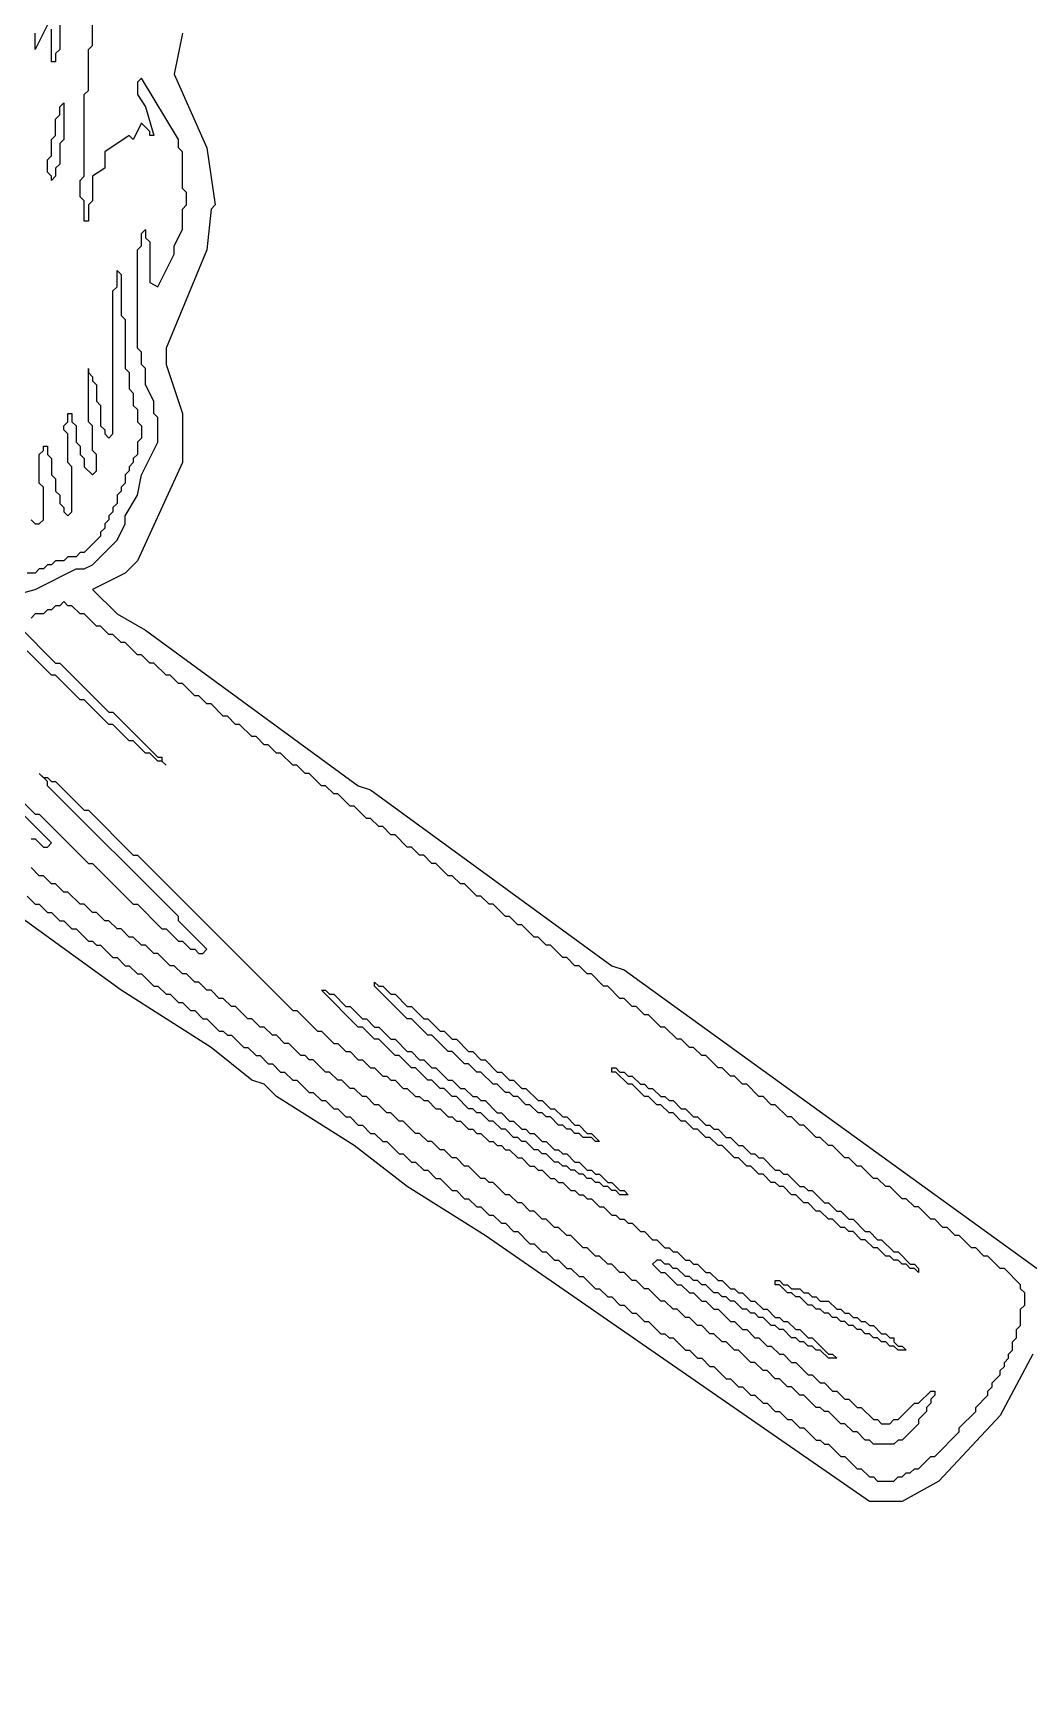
# Model space of a CAD drawing. Header units: millimetres. Extents: x -6 to 6, y -6 to 6.
# Drawn here: x 1.492 to 3.345, y -3.343 to -0.256 of the extents above; entities that cross this region are included whole.
import ezdxf

# ---------------------------------------------------------------- set-up
doc = ezdxf.new("R2010")
doc.units = ezdxf.units.MM
doc.layers.add('body', color=7, linetype='Continuous')
doc.layers.add('engraving', color=7, linetype='Continuous')

msp = doc.modelspace()

# ---------------------------------------------------------------- linework, layer by layer
at = {"layer": 'body'}
msp.add_circle((0, 0), 6, dxfattribs=at)
at = {"layer": 'engraving'}
for points in [[(1.5414, -0.1724), (1.5414, -0.2866), (1.5338, -0.2942), (1.5338, -0.3095), (1.5262, -0.3095), (1.5262, -0.2486)], [(1.412, -1.3142), (1.4957, -1.2914), (1.5719, -1.2533), (1.5871, -1.2533), (1.6023, -1.2457), (1.648, -1.2), (1.6632, -1.1696), (1.6632, -1.1544), (1.686, -1.1163), (1.6937, -1.0783), (1.7241, -1.0174), (1.7241, -0.9717), (1.7165, -0.9641), (1.7165, -0.9412), (1.7013, -0.9108), (1.7013, -0.8803), (1.6937, -0.8727), (1.6937, -0.8499), (1.686, -0.8423), (1.686, -0.6596), (1.6937, -0.652), (1.6937, -0.6292), (1.7013, -0.6215), (1.7013, -0.6368), (1.7089, -0.6444), (1.7089, -0.7205), (1.7241, -0.7281), (1.7545, -0.6672), (1.7545, -0.652), (1.7698, -0.6215), (1.7698, -0.5835), (1.7774, -0.5759), (1.7774, -0.553), (1.7698, -0.5454), (1.7698, -0.4769), (1.7622, -0.4693), (1.7622, -0.4541), (1.6937, -0.3399), (1.686, -0.3475), (1.686, -0.3703), (1.7013, -0.3932), (1.7165, -0.4465), (1.7089, -0.4465), (1.7089, -0.4389), (1.6937, -0.4236), (1.6784, -0.4541), (1.6708, -0.4465), (1.6251, -0.4769), (1.6251, -0.5074), (1.6023, -0.5226), (1.6023, -0.5683), (1.5947, -0.5759), (1.5947, -0.6063), (1.5871, -0.6063), (1.5871, -0.5683), (1.5795, -0.5606), (1.5795, -0.5302), (1.5871, -0.5226), (1.5871, -0.3703), (1.5947, -0.3627), (1.5947, -0.2866), (1.6023, -0.279), (1.6023, -0.2409)], [(1.5186, -0.2409), (1.4957, -0.2866), (1.4957, -0.2562)], [(1.7698, -0.2562), (1.7545, -0.3323), (1.8154, -0.4693), (1.8307, -0.5759), (1.8231, -0.5835), (1.8154, -0.6596), (1.7393, -0.8423), (1.7393, -0.8727), (1.7698, -0.9641), (1.7698, -1.0554), (1.686, -1.2381), (1.6632, -1.2609), (1.6023, -1.2914), (1.648, -1.3371), (1.7013, -1.3675), (2.0971, -1.6568), (2.1199, -1.6644), (2.569, -1.9917), (2.5919, -1.9993), (3.3607, -2.555)], [(1.4881, -1.162), (1.4957, -1.1696), (1.5034, -1.1696), (1.511, -1.162), (1.511, -1.1011), (1.5034, -1.0935), (1.5034, -1.0402), (1.511, -1.0326), (1.511, -1.025), (1.5186, -1.025), (1.5186, -1.0402), (1.5262, -1.0478), (1.5262, -1.0783), (1.5338, -1.0859), (1.5338, -1.1087), (1.5414, -1.1163), (1.5414, -1.1315), (1.549, -1.1392), (1.549, -1.1468), (1.5566, -1.1544), (1.5642, -1.1468), (1.5642, -1.063), (1.5566, -1.0554), (1.5566, -1.0021), (1.549, -0.9945), (1.549, -0.9869), (1.5566, -0.9793), (1.5566, -0.9641), (1.5642, -0.9641), (1.5642, -0.9793), (1.5719, -0.9869), (1.5719, -1.0174), (1.5795, -1.025), (1.5795, -1.0402), (1.5871, -1.0478), (1.5871, -1.063), (1.6023, -1.0783), (1.6099, -1.0706), (1.6099, -1.0402), (1.6023, -1.0326), (1.6023, -0.9869), (1.5947, -0.9793), (1.5947, -0.8803), (1.5947, -0.888), (1.6023, -0.8956), (1.6023, -0.9032), (1.6099, -0.9108), (1.6099, -0.9412), (1.6175, -0.9489), (1.6175, -0.9869), (1.6251, -0.9945), (1.6251, -1.0021), (1.6328, -1.0098), (1.6404, -1.0021), (1.6404, -0.7357), (1.648, -0.7281), (1.648, -0.6977), (1.6556, -0.7053), (1.6556, -0.7814), (1.6632, -0.789), (1.6632, -0.8803), (1.6708, -0.888), (1.6708, -0.9184), (1.6784, -0.926), (1.6784, -0.9489), (1.686, -0.9565), (1.686, -0.9793), (1.6937, -0.9869), (1.6937, -1.0098), (1.686, -1.0174), (1.686, -1.0402), (1.6784, -1.0478), (1.6784, -1.0554), (1.6708, -1.063), (1.6708, -1.0706), (1.6632, -1.0783), (1.6632, -1.0935), (1.6556, -1.1011), (1.6556, -1.1087), (1.648, -1.1163), (1.648, -1.1315), (1.6404, -1.1392), (1.6404, -1.1468), (1.6328, -1.1544), (1.6328, -1.162), (1.6251, -1.1696), (1.6251, -1.1772), (1.6175, -1.1848), (1.6175, -1.1924), (1.5871, -1.2229), (1.5795, -1.2229), (1.5719, -1.2305), (1.5566, -1.2305), (1.549, -1.2381), (1.5338, -1.2381), (1.5262, -1.2457), (1.5186, -1.2457), (1.511, -1.2533), (1.5034, -1.2533), (1.4957, -1.2609), (1.4805, -1.2609)], [(1.4805, -1.8623), (1.4957, -1.8775), (1.5034, -1.8775), (1.5186, -1.8927), (1.5262, -1.8927), (1.5414, -1.908), (1.549, -1.908), (1.5642, -1.9232), (1.5719, -1.9232), (1.5947, -1.946), (1.6023, -1.946), (1.6099, -1.9536), (1.6175, -1.9536), (1.6404, -1.9765), (1.648, -1.9765), (1.6632, -1.9917), (1.6708, -1.9917), (1.686, -2.0069), (1.6937, -2.0069), (1.7165, -2.0297), (1.7241, -2.0297), (1.7393, -2.045), (1.7469, -2.045), (1.7622, -2.0602), (1.7698, -2.0602), (1.785, -2.0754), (1.7926, -2.0754), (1.8078, -2.0906), (1.8154, -2.0906), (1.8383, -2.1135), (1.8459, -2.1135), (1.8535, -2.1211), (1.8611, -2.1211), (1.8839, -2.1439), (1.8916, -2.1439), (1.9068, -2.1591), (1.9144, -2.1591), (1.9296, -2.1744), (1.9372, -2.1744), (1.9525, -2.1896), (1.9601, -2.1896), (1.9753, -2.2048), (1.9829, -2.2048), (2.0057, -2.2277), (2.0134, -2.2277), (2.0286, -2.2429), (2.0362, -2.2429), (2.0514, -2.2581), (2.059, -2.2581), (2.0742, -2.2733), (2.0819, -2.2733), (2.0971, -2.2886), (2.1047, -2.2886), (2.1199, -2.3038), (2.1275, -2.3038), (2.1428, -2.319), (2.1504, -2.319), (2.1732, -2.3418), (2.1808, -2.3418), (2.196, -2.3571), (2.2036, -2.3571), (2.2189, -2.3723), (2.2265, -2.3723), (2.2417, -2.3875), (2.2493, -2.3875), (2.2722, -2.4103), (2.2798, -2.4103), (2.295, -2.4256), (2.3026, -2.4256), (2.3178, -2.4408), (2.3254, -2.4408), (2.3407, -2.456), (2.3483, -2.456), (2.3635, -2.4712), (2.3711, -2.4712), (2.3863, -2.4865), (2.3939, -2.4865), (2.4168, -2.5093), (2.4244, -2.5093), (2.4396, -2.5245), (2.4472, -2.5245), (2.4625, -2.5397), (2.4701, -2.5397), (2.4853, -2.555), (2.4929, -2.555), (2.5081, -2.5702), (2.5157, -2.5702), (2.5386, -2.593), (2.5462, -2.593), (2.5614, -2.6083), (2.569, -2.6083), (2.5842, -2.6235), (2.5919, -2.6235), (2.6071, -2.6387), (2.6147, -2.6387), (2.6299, -2.6539), (2.6375, -2.6539), (2.6604, -2.6768), (2.668, -2.6768), (2.6756, -2.6844), (2.6832, -2.6844), (2.706, -2.7072), (2.7136, -2.7072), (2.7289, -2.7224), (2.7365, -2.7224), (2.7517, -2.7377), (2.7593, -2.7377), (2.7822, -2.7605), (2.7898, -2.7605), (2.805, -2.7757), (2.8126, -2.7757), (2.8278, -2.7909), (2.8354, -2.7909), (2.8507, -2.8062), (2.8583, -2.8062), (2.8735, -2.8214), (2.8811, -2.8214), (2.8963, -2.8366), (2.9039, -2.8366), (2.9192, -2.8518), (2.9268, -2.8518), (2.9496, -2.8747), (2.9572, -2.8747), (2.9648, -2.8823), (2.9725, -2.8823), (2.9953, -2.9051), (3.0029, -2.9051), (3.0257, -2.928), (3.0333, -2.928), (3.0486, -2.9432), (3.0562, -2.9432), (3.0638, -2.9508), (3.0942, -2.9508), (3.1019, -2.9432), (3.1095, -2.9432), (3.1171, -2.9356), (3.1247, -2.9356), (3.1323, -2.928), (3.1399, -2.928), (3.1628, -2.9051), (3.1704, -2.9051), (3.216, -2.8594), (3.216, -2.8518), (3.2465, -2.8214), (3.2465, -2.8138), (3.2693, -2.7909), (3.2693, -2.7909), (3.2693, -2.7833), (3.2769, -2.7757), (3.2769, -2.7681), (3.2922, -2.7529), (3.2922, -2.7453), (3.2998, -2.7377), (3.2998, -2.73), (3.3074, -2.7224), (3.3074, -2.7148), (3.315, -2.7072), (3.315, -2.692), (3.3226, -2.6844), (3.3226, -2.6691), (3.3302, -2.6615), (3.3302, -2.6311), (3.3378, -2.6235), (3.3378, -2.6006), (3.3302, -2.593), (3.3302, -2.5854), (3.2998, -2.555), (3.2922, -2.555), (3.2693, -2.5321), (3.2617, -2.5321), (3.2465, -2.5169), (3.2389, -2.5169), (3.216, -2.4941), (3.2084, -2.4941), (3.1932, -2.4788), (3.1856, -2.4788), (3.1704, -2.4636), (3.1628, -2.4636), (3.1399, -2.4408), (3.1323, -2.4408), (3.1171, -2.4256), (3.1095, -2.4256), (3.0866, -2.4027), (3.079, -2.4027), (3.0638, -2.3875), (3.0562, -2.3875), (3.0333, -2.3647), (3.0257, -2.3647), (3.0105, -2.3494), (3.0029, -2.3494), (2.9801, -2.3266), (2.9725, -2.3266), (2.9572, -2.3114), (2.9496, -2.3114), (2.9268, -2.2886), (2.9192, -2.2886), (2.9039, -2.2733), (2.8963, -2.2733), (2.8735, -2.2505), (2.8659, -2.2505), (2.8507, -2.2353), (2.8431, -2.2353), (2.8202, -2.2124), (2.8126, -2.2124), (2.7974, -2.1972), (2.7898, -2.1972), (2.7745, -2.182), (2.7669, -2.182), (2.7441, -2.1591), (2.7365, -2.1591), (2.7213, -2.1439), (2.7136, -2.1439), (2.6984, -2.1287), (2.6908, -2.1287), (2.668, -2.1059), (2.6604, -2.1059), (2.6375, -2.083), (2.6299, -2.083), (2.6147, -2.0678), (2.6071, -2.0678), (2.5919, -2.0526), (2.5842, -2.0526), (2.5614, -2.0297), (2.5538, -2.0297), (2.531, -2.0069), (2.5233, -2.0069), (2.5081, -1.9917), (2.5005, -1.9917), (2.4853, -1.9765), (2.4777, -1.9765), (2.4548, -1.9536), (2.4472, -1.9536), (2.432, -1.9384), (2.4244, -1.9384), (2.4016, -1.9156), (2.3939, -1.9156), (2.3787, -1.9003), (2.3711, -1.9003), (2.3483, -1.8775), (2.3407, -1.8775), (2.3254, -1.8623), (2.3178, -1.8623), (2.295, -1.8394), (2.2874, -1.8394), (2.2722, -1.8242), (2.2645, -1.8242), (2.2417, -1.8014), (2.2341, -1.8014), (2.2189, -1.7862), (2.2113, -1.7862), (2.196, -1.7709), (2.1884, -1.7709), (2.1656, -1.7481), (2.158, -1.7481), (2.1428, -1.7329), (2.1351, -1.7329), (2.1199, -1.7177), (2.1123, -1.7177), (2.0895, -1.6948), (2.0819, -1.6948), (2.059, -1.672), (2.0514, -1.672), (2.0362, -1.6568), (2.0286, -1.6568), (2.0057, -1.6339), (1.9981, -1.6339), (1.9829, -1.6187), (1.9753, -1.6187), (1.9525, -1.5959), (1.9448, -1.5959), (1.9296, -1.5806), (1.922, -1.5806), (1.9068, -1.5654), (1.8992, -1.5654), (1.8763, -1.5426), (1.8687, -1.5426), (1.8535, -1.5274), (1.8459, -1.5274), (1.8231, -1.5045), (1.8154, -1.5045), (1.8002, -1.4893), (1.7926, -1.4893), (1.7698, -1.4665), (1.7622, -1.4665), (1.7469, -1.4512), (1.7393, -1.4512), (1.7165, -1.4284), (1.7089, -1.4284), (1.6937, -1.4132), (1.686, -1.4132), (1.6632, -1.3903), (1.6556, -1.3903), (1.6404, -1.3751), (1.6328, -1.3751), (1.6175, -1.3599), (1.6099, -1.3599), (1.5871, -1.3371), (1.5795, -1.3371), (1.5642, -1.3218), (1.5566, -1.3218), (1.549, -1.3142), (1.5414, -1.3218), (1.5338, -1.3218), (1.5262, -1.3295), (1.5186, -1.3295), (1.511, -1.3371), (1.4957, -1.3371), (1.4881, -1.3447)], [(1.4653, -1.3599), (1.5338, -1.4284), (1.5414, -1.4284), (1.6328, -1.5197), (1.6404, -1.5197), (1.7241, -1.6035), (1.7317, -1.6035), (1.7317, -1.6111), (1.7393, -1.6187), (1.7317, -1.6111), (1.7241, -1.6111), (1.7089, -1.5959), (1.7013, -1.5959), (1.6784, -1.573), (1.6708, -1.573), (1.6404, -1.5426), (1.6328, -1.5426), (1.5871, -1.4969), (1.5795, -1.4969), (1.5338, -1.4512), (1.5262, -1.4512), (1.4805, -1.4056)], [(1.4881, -1.7557), (1.4957, -1.7557), (1.511, -1.7709), (1.5186, -1.7709), (1.5262, -1.7633), (1.3892, -1.6263)], [(1.4425, -1.6568), (1.4957, -1.71), (1.5034, -1.71), (1.5947, -1.8014), (1.6023, -1.8014), (1.6784, -1.8775), (1.686, -1.8775), (1.7317, -1.9232), (1.7393, -1.9232), (1.7622, -1.946), (1.7698, -1.946), (1.785, -1.9612), (1.7926, -1.9612), (1.8002, -1.9689), (1.8078, -1.9689), (1.8154, -1.9612), (1.7622, -1.908), (1.7622, -1.9003), (1.5186, -1.6568), (1.5186, -1.6492), (1.5034, -1.6339), (1.511, -1.6415), (1.5186, -1.6415), (1.5262, -1.6492), (1.5338, -1.6492), (1.5871, -1.7024), (1.5947, -1.7024), (1.6784, -1.7862), (1.686, -1.7862), (1.9753, -2.0754), (1.9829, -2.0754), (2.021, -2.1135), (2.0286, -2.1135), (2.0514, -2.1363), (2.059, -2.1363), (2.0742, -2.1515), (2.0819, -2.1515), (2.0971, -2.1668), (2.1047, -2.1668), (2.1199, -2.182), (2.1275, -2.182), (2.1428, -2.1972), (2.1504, -2.1972), (2.158, -2.2048), (2.1656, -2.2048), (2.1808, -2.22), (2.1884, -2.22), (2.2036, -2.2353), (2.2113, -2.2353), (2.2189, -2.2429), (2.2265, -2.2429), (2.2417, -2.2581), (2.2493, -2.2581), (2.2645, -2.2733), (2.2722, -2.2733), (2.2798, -2.2809), (2.2874, -2.2809), (2.3026, -2.2962), (2.3102, -2.2962), (2.3178, -2.3038), (2.3254, -2.3038), (2.3407, -2.319), (2.3483, -2.319), (2.3559, -2.3266), (2.3635, -2.3266), (2.3711, -2.3342), (2.3787, -2.3342), (2.3939, -2.3494), (2.4016, -2.3494), (2.4168, -2.3647), (2.4244, -2.3647), (2.432, -2.3723), (2.4396, -2.3723), (2.4548, -2.3875), (2.4625, -2.3875), (2.4701, -2.3951), (2.4777, -2.3951), (2.4929, -2.4103), (2.5005, -2.4103), (2.5081, -2.418), (2.5157, -2.418), (2.5233, -2.4256), (2.531, -2.4256), (2.5462, -2.4408), (2.5538, -2.4408), (2.569, -2.456), (2.5766, -2.456), (2.5842, -2.4636), (2.5919, -2.4636), (2.5995, -2.4712), (2.6071, -2.4712), (2.6223, -2.4865), (2.6299, -2.4865), (2.6451, -2.5017), (2.6528, -2.5017), (2.668, -2.5169), (2.6756, -2.5169), (2.6832, -2.5245), (2.6908, -2.5245), (2.706, -2.5397), (2.7136, -2.5397), (2.7213, -2.5474), (2.7289, -2.5474), (2.7441, -2.5626), (2.7517, -2.5626), (2.7669, -2.5778), (2.7745, -2.5778), (2.7898, -2.593), (2.7974, -2.593), (2.805, -2.6006), (2.8126, -2.6006), (2.8278, -2.6159), (2.8354, -2.6159), (2.8507, -2.6311), (2.8583, -2.6311), (2.8735, -2.6463), (2.8811, -2.6463), (2.8887, -2.6539), (2.8963, -2.6539), (2.9116, -2.6691), (2.9192, -2.6691), (2.9344, -2.6844), (2.942, -2.6844), (2.9725, -2.7148), (2.9801, -2.7148), (2.9877, -2.7224), (2.9725, -2.7224), (2.9572, -2.7072), (2.9496, -2.7072), (2.942, -2.6996), (2.9344, -2.6996), (2.9268, -2.692), (2.9192, -2.692), (2.9116, -2.6844), (2.9039, -2.6844), (2.8887, -2.6691), (2.8811, -2.6691), (2.8735, -2.6615), (2.8659, -2.6615), (2.8507, -2.6463), (2.8431, -2.6463), (2.8354, -2.6387), (2.8278, -2.6387), (2.8202, -2.6311), (2.8126, -2.6311), (2.7974, -2.6159), (2.7898, -2.6159), (2.7822, -2.6083), (2.7745, -2.6083), (2.7669, -2.6006), (2.7593, -2.6006), (2.7441, -2.5854), (2.7365, -2.5854), (2.7289, -2.5778), (2.7213, -2.5778), (2.7136, -2.5702), (2.706, -2.5702), (2.6908, -2.555), (2.6832, -2.555), (2.6756, -2.5474), (2.668, -2.5474), (2.6604, -2.5397), (2.6528, -2.5397), (2.6451, -2.5474), (2.6604, -2.5626), (2.668, -2.5626), (2.6908, -2.5854), (2.6984, -2.5854), (2.7136, -2.6006), (2.7213, -2.6006), (2.7365, -2.6159), (2.7441, -2.6159), (2.7593, -2.6311), (2.7669, -2.6311), (2.7898, -2.6539), (2.7974, -2.6539), (2.8126, -2.6691), (2.8202, -2.6691), (2.8354, -2.6844), (2.8431, -2.6844), (2.8583, -2.6996), (2.8659, -2.6996), (2.8811, -2.7148), (2.8887, -2.7148), (2.9039, -2.73), (2.9116, -2.73), (2.9344, -2.7529), (2.942, -2.7529), (2.9572, -2.7681), (2.9648, -2.7681), (2.9801, -2.7833), (2.9877, -2.7833), (3.0029, -2.7985), (3.0105, -2.7985), (3.0257, -2.8138), (3.0333, -2.8138), (3.0562, -2.8366), (3.0638, -2.8366), (3.0714, -2.8442), (3.0866, -2.8442), (3.0942, -2.8366), (3.1019, -2.8366), (3.1323, -2.8062), (3.1399, -2.8062), (3.1628, -2.7833), (3.1704, -2.7833), (3.1704, -2.7909), (3.1628, -2.7985), (3.1628, -2.8062), (3.1551, -2.8138), (3.1551, -2.8214), (3.1399, -2.8366), (3.1399, -2.8442), (3.1095, -2.8747), (3.1019, -2.8747), (3.0942, -2.8823), (3.0562, -2.8823), (3.0486, -2.8747), (3.041, -2.8747), (3.0257, -2.8594), (3.0181, -2.8594), (3.0029, -2.8442), (2.9953, -2.8442), (2.9725, -2.8214), (2.9648, -2.8214), (2.9572, -2.8138), (2.9496, -2.8138), (2.9268, -2.7909), (2.9192, -2.7909), (2.9039, -2.7757), (2.8963, -2.7757), (2.8811, -2.7605), (2.8735, -2.7605), (2.8583, -2.7453), (2.8507, -2.7453), (2.8354, -2.73), (2.8278, -2.73), (2.805, -2.7072), (2.7974, -2.7072), (2.7822, -2.692), (2.7745, -2.692), (2.7593, -2.6768), (2.7517, -2.6768), (2.7365, -2.6615), (2.7289, -2.6615), (2.7136, -2.6463), (2.706, -2.6463), (2.6908, -2.6311), (2.6832, -2.6311), (2.668, -2.6159), (2.6604, -2.6159), (2.6375, -2.593), (2.6299, -2.593), (2.6147, -2.5778), (2.6071, -2.5778), (2.5919, -2.5626), (2.5842, -2.5626), (2.569, -2.5474), (2.5614, -2.5474), (2.5462, -2.5321), (2.5386, -2.5321), (2.5233, -2.5169), (2.5157, -2.5169), (2.4929, -2.4941), (2.4853, -2.4941), (2.4701, -2.4788), (2.4625, -2.4788), (2.4472, -2.4636), (2.4396, -2.4636), (2.4244, -2.4484), (2.4168, -2.4484), (2.4016, -2.4332), (2.3939, -2.4332), (2.3787, -2.418), (2.3711, -2.418), (2.3483, -2.3951), (2.3407, -2.3951), (2.3331, -2.3875), (2.3254, -2.3875), (2.3026, -2.3647), (2.295, -2.3647), (2.2798, -2.3494), (2.2722, -2.3494), (2.2569, -2.3342), (2.2493, -2.3342), (2.2341, -2.319), (2.2265, -2.319), (2.2113, -2.3038), (2.2036, -2.3038), (2.1808, -2.2809), (2.1732, -2.2809), (2.158, -2.2657), (2.1504, -2.2657), (2.1351, -2.2505), (2.1275, -2.2505), (2.1123, -2.2353), (2.1047, -2.2353), (2.0895, -2.22), (2.0819, -2.22), (2.0666, -2.2048), (2.059, -2.2048), (2.0438, -2.1896), (2.0362, -2.1896), (2.0134, -2.1668), (2.0057, -2.1668), (1.9981, -2.1591), (1.9905, -2.1591), (1.9677, -2.1363), (1.9601, -2.1363), (1.9448, -2.1211), (1.9372, -2.1211), (1.922, -2.1059), (1.9144, -2.1059), (1.8992, -2.0906), (1.8916, -2.0906), (1.8687, -2.0678), (1.8611, -2.0678), (1.8459, -2.0526), (1.8383, -2.0526), (1.8231, -2.0374), (1.8154, -2.0374), (1.8002, -2.0221), (1.7926, -2.0221), (1.7774, -2.0069), (1.7698, -2.0069), (1.7545, -1.9917), (1.7469, -1.9917), (1.7241, -1.9689), (1.7165, -1.9689), (1.7013, -1.9536), (1.6937, -1.9536), (1.6784, -1.9384), (1.6708, -1.9384), (1.6556, -1.9232), (1.648, -1.9232), (1.6328, -1.908), (1.6251, -1.908), (1.6099, -1.8927), (1.6023, -1.8927), (1.5871, -1.8775), (1.5795, -1.8775), (1.5566, -1.8547), (1.549, -1.8547), (1.5338, -1.8394), (1.5262, -1.8394), (1.511, -1.8242), (1.5034, -1.8242), (1.4881, -1.809)], [(3.353, -2.7148), (3.2922, -2.829), (3.178, -2.9508), (3.1095, -2.9888), (3.0486, -2.9888), (2.3331, -2.4941), (2.1884, -2.4027), (2.0895, -2.3266), (1.9448, -2.2353), (1.922, -2.2124), (1.8992, -2.2048), (1.8231, -2.1439), (1.6556, -2.0374), (1.4348, -1.8775)]]:
    msp.add_lwpolyline(points, dxfattribs=at)
for points in [[(1.5262, -0.5302), (1.5262, -0.5226), (1.5186, -0.515), (1.5186, -0.4921), (1.5262, -0.4845), (1.5262, -0.4541), (1.5338, -0.4465), (1.5338, -0.416), (1.5414, -0.4084), (1.5414, -0.3932), (1.549, -0.3856), (1.549, -0.4541), (1.5414, -0.4617), (1.5414, -0.4998), (1.5338, -0.5074), (1.5338, -0.5226), (1.5262, -0.5302)], [(2.5995, -2.418), (2.5842, -2.418), (2.5766, -2.4103), (2.569, -2.4103), (2.5614, -2.4027), (2.5538, -2.4027), (2.5462, -2.3951), (2.5386, -2.3951), (2.531, -2.3875), (2.5233, -2.3875), (2.5157, -2.3799), (2.5081, -2.3799), (2.5005, -2.3723), (2.4929, -2.3723), (2.4853, -2.3647), (2.4777, -2.3647), (2.4701, -2.3571), (2.4625, -2.3571), (2.4472, -2.3418), (2.4396, -2.3418), (2.432, -2.3342), (2.4244, -2.3342), (2.4092, -2.319), (2.4016, -2.319), (2.3939, -2.3114), (2.3863, -2.3114), (2.3711, -2.2962), (2.3635, -2.2962), (2.3483, -2.2809), (2.3407, -2.2809), (2.3254, -2.2657), (2.3178, -2.2657), (2.3102, -2.2581), (2.3026, -2.2581), (2.2798, -2.2353), (2.2722, -2.2353), (2.2569, -2.22), (2.2493, -2.22), (2.2341, -2.2048), (2.2265, -2.2048), (2.2036, -2.182), (2.196, -2.182), (2.1732, -2.1591), (2.1656, -2.1591), (2.1351, -2.1287), (2.1275, -2.1287), (2.1047, -2.1059), (2.0971, -2.1059), (2.0286, -2.0374), (2.0362, -2.0374), (2.0438, -2.045), (2.0514, -2.045), (2.0742, -2.0678), (2.0819, -2.0678), (2.1047, -2.0906), (2.1123, -2.0906), (2.1275, -2.1059), (2.1351, -2.1059), (2.158, -2.1287), (2.1656, -2.1287), (2.1884, -2.1515), (2.196, -2.1515), (2.2113, -2.1668), (2.2189, -2.1668), (2.2341, -2.182), (2.2417, -2.182), (2.2645, -2.2048), (2.2722, -2.2048), (2.2874, -2.22), (2.295, -2.22), (2.3102, -2.2353), (2.3178, -2.2353), (2.3254, -2.2429), (2.3331, -2.2429), (2.3559, -2.2657), (2.3635, -2.2657), (2.3787, -2.2809), (2.3863, -2.2809), (2.4016, -2.2962), (2.4092, -2.2962), (2.4168, -2.3038), (2.4244, -2.3038), (2.4396, -2.319), (2.4472, -2.319), (2.4625, -2.3342), (2.4701, -2.3342), (2.4777, -2.3418), (2.4853, -2.3418), (2.5005, -2.3571), (2.5081, -2.3571), (2.5233, -2.3723), (2.531, -2.3723), (2.5386, -2.3799), (2.5462, -2.3799), (2.5614, -2.3951), (2.569, -2.3951), (2.5842, -2.4103), (2.5919, -2.4103), (2.5995, -2.418)], [(2.5462, -2.319), (2.5386, -2.319), (2.531, -2.3114), (2.5157, -2.3114), (2.5081, -2.3038), (2.5005, -2.3038), (2.4929, -2.2962), (2.4853, -2.2962), (2.4777, -2.2886), (2.4701, -2.2886), (2.4548, -2.2733), (2.4472, -2.2733), (2.4396, -2.2657), (2.432, -2.2657), (2.4168, -2.2505), (2.4092, -2.2505), (2.3939, -2.2353), (2.3863, -2.2353), (2.3787, -2.2277), (2.3711, -2.2277), (2.3559, -2.2124), (2.3483, -2.2124), (2.3254, -2.1896), (2.3178, -2.1896), (2.3026, -2.1744), (2.295, -2.1744), (2.2722, -2.1515), (2.2645, -2.1515), (2.2341, -2.1211), (2.2265, -2.1211), (2.196, -2.0906), (2.1884, -2.0906), (2.1275, -2.0297), (2.1275, -2.0221), (2.1351, -2.0297), (2.1428, -2.0297), (2.158, -2.045), (2.1656, -2.045), (2.1884, -2.0678), (2.196, -2.0678), (2.2189, -2.0906), (2.2265, -2.0906), (2.2493, -2.1135), (2.2569, -2.1135), (2.2722, -2.1287), (2.2798, -2.1287), (2.3026, -2.1515), (2.3102, -2.1515), (2.3254, -2.1668), (2.3331, -2.1668), (2.3559, -2.1896), (2.3635, -2.1896), (2.3787, -2.2048), (2.3863, -2.2048), (2.4016, -2.22), (2.4092, -2.22), (2.432, -2.2429), (2.4396, -2.2429), (2.4548, -2.2581), (2.4625, -2.2581), (2.4777, -2.2733), (2.4853, -2.2733), (2.5005, -2.2886), (2.5081, -2.2886), (2.5233, -2.3038), (2.531, -2.3038), (2.5462, -2.319)], [(3.1399, -2.5626), (3.1323, -2.555), (3.1247, -2.555), (3.1171, -2.5474), (3.1095, -2.5474), (3.1019, -2.5397), (3.0942, -2.5397), (3.0866, -2.5321), (3.079, -2.5321), (3.0638, -2.5169), (3.0562, -2.5169), (3.041, -2.5017), (3.0333, -2.5017), (3.0181, -2.4865), (3.0105, -2.4865), (3.0029, -2.4788), (2.9953, -2.4788), (2.9801, -2.4636), (2.9725, -2.4636), (2.9572, -2.4484), (2.9496, -2.4484), (2.9344, -2.4332), (2.9268, -2.4332), (2.9116, -2.418), (2.9039, -2.418), (2.8887, -2.4027), (2.8811, -2.4027), (2.8735, -2.3951), (2.8659, -2.3951), (2.8507, -2.3799), (2.8431, -2.3799), (2.8278, -2.3647), (2.8202, -2.3647), (2.805, -2.3494), (2.7974, -2.3494), (2.7745, -2.3266), (2.7669, -2.3266), (2.7517, -2.3114), (2.7441, -2.3114), (2.7289, -2.2962), (2.7213, -2.2962), (2.706, -2.2809), (2.6984, -2.2809), (2.6832, -2.2657), (2.6756, -2.2657), (2.6604, -2.2505), (2.6528, -2.2505), (2.6375, -2.2353), (2.6299, -2.2353), (2.6071, -2.2124), (2.5995, -2.2124), (2.5766, -2.1896), (2.569, -2.1896), (2.569, -2.182), (2.5766, -2.182), (2.5842, -2.1896), (2.5919, -2.1896), (2.5995, -2.1972), (2.6071, -2.1972), (2.6223, -2.2124), (2.6299, -2.2124), (2.6375, -2.22), (2.6451, -2.22), (2.6604, -2.2353), (2.668, -2.2353), (2.6756, -2.2429), (2.6832, -2.2429), (2.6984, -2.2581), (2.706, -2.2581), (2.7213, -2.2733), (2.7289, -2.2733), (2.7441, -2.2886), (2.7517, -2.2886), (2.7593, -2.2962), (2.7669, -2.2962), (2.7822, -2.3114), (2.7898, -2.3114), (2.805, -2.3266), (2.8126, -2.3266), (2.8278, -2.3418), (2.8354, -2.3418), (2.8431, -2.3494), (2.8507, -2.3494), (2.8735, -2.3723), (2.8811, -2.3723), (2.8887, -2.3799), (2.8963, -2.3799), (2.9192, -2.4027), (2.9268, -2.4027), (2.9344, -2.4103), (2.942, -2.4103), (2.9648, -2.4332), (2.9725, -2.4332), (2.9877, -2.4484), (2.9953, -2.4484), (3.0105, -2.4636), (3.0181, -2.4636), (3.041, -2.4865), (3.0486, -2.4865), (3.0638, -2.5017), (3.0714, -2.5017), (3.0942, -2.5245), (3.1019, -2.5245), (3.1247, -2.5474), (3.1323, -2.5474), (3.1399, -2.555), (3.1399, -2.5626)], [(3.1171, -2.7072), (3.1019, -2.7072), (3.0942, -2.6996), (3.0866, -2.6996), (3.079, -2.692), (3.0714, -2.692), (3.0638, -2.6844), (3.0562, -2.6844), (3.0486, -2.6768), (3.041, -2.6768), (3.0333, -2.6691), (3.0257, -2.6691), (3.0181, -2.6615), (3.0105, -2.6615), (3.0029, -2.6539), (2.9953, -2.6539), (2.9877, -2.6463), (2.9801, -2.6463), (2.9725, -2.6387), (2.9648, -2.6387), (2.9572, -2.6311), (2.9496, -2.6311), (2.942, -2.6235), (2.9344, -2.6235), (2.9192, -2.6083), (2.9116, -2.6083), (2.9039, -2.6006), (2.8963, -2.6006), (2.8811, -2.5854), (2.8735, -2.5854), (2.8735, -2.5778), (2.8811, -2.5778), (2.8887, -2.5854), (2.8963, -2.5854), (2.9039, -2.593), (2.9192, -2.593), (2.9268, -2.6006), (2.9344, -2.6006), (2.942, -2.6083), (2.9496, -2.6083), (2.9572, -2.6159), (2.9725, -2.6159), (2.9877, -2.6311), (2.9953, -2.6311), (3.0029, -2.6387), (3.0105, -2.6387), (3.0181, -2.6463), (3.0257, -2.6463), (3.0333, -2.6539), (3.041, -2.6539), (3.0486, -2.6615), (3.0562, -2.6615), (3.0714, -2.6768), (3.079, -2.6768), (3.0866, -2.6844), (3.0942, -2.6844), (3.0942, -2.692), (3.1019, -2.6996), (3.1095, -2.6996), (3.1171, -2.7072)]]:
    msp.add_lwpolyline(points, close=True, dxfattribs=at)

doc.saveas('drawing.dxf')
